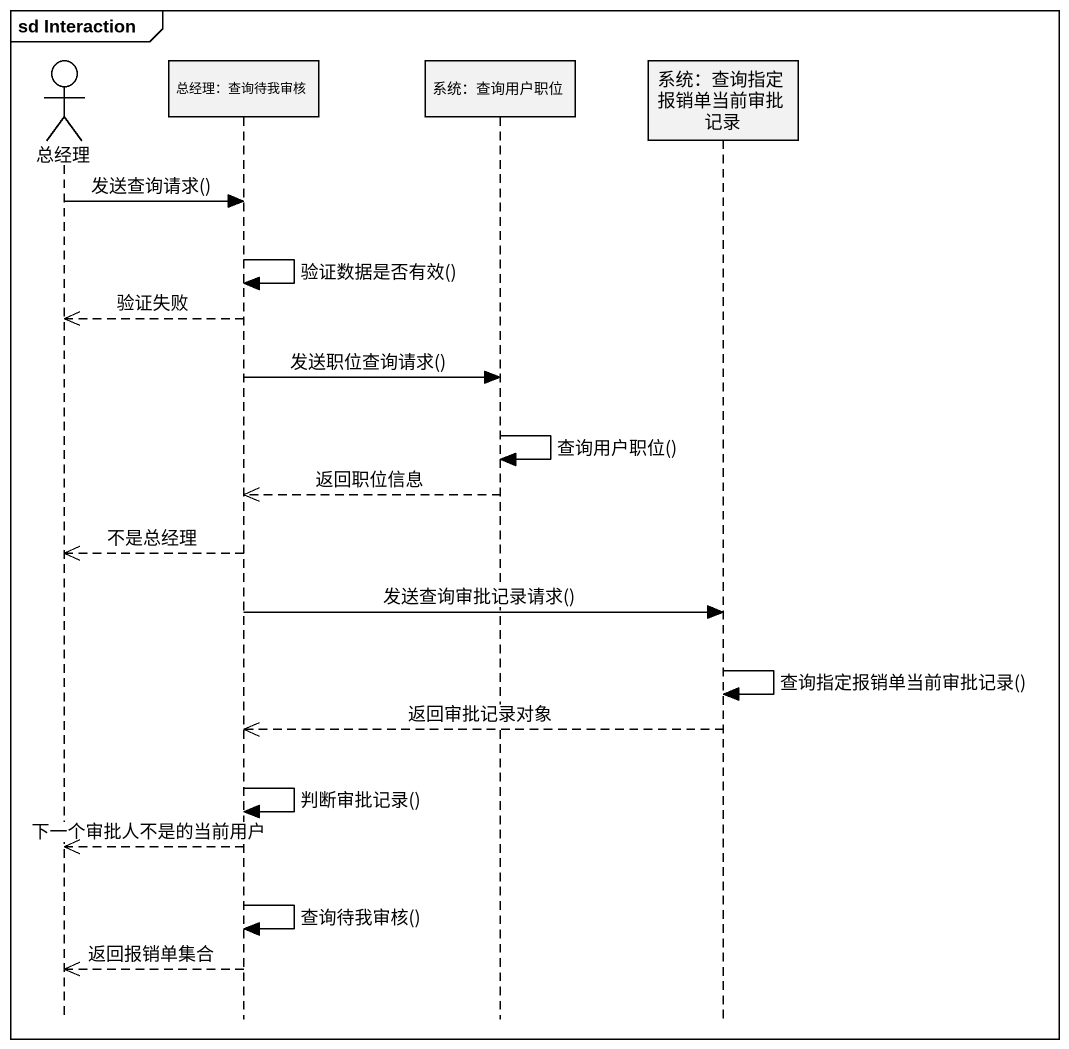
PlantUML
@startuml
mainframe sd Interaction
hide footbox
actor 总经理
participant "总经理：查询待我审核" as 总经理_查询待我审核
participant "系统：查询用户职位" as 系统_查询用户职位
participant "系统：查询指定报销单当前审批记录" as 系统_查询指定报销单当前审批记录

总经理 -> 总经理_查询待我审核 : 发送查询请求()
总经理_查询待我审核 -> 总经理_查询待我审核 : 验证数据是否有效()
总经理_查询待我审核 -->> 总经理 : 验证失败
总经理_查询待我审核 -> 系统_查询用户职位 : 发送职位查询请求()
系统_查询用户职位 -> 系统_查询用户职位 : 查询用户职位()
系统_查询用户职位 -->> 总经理_查询待我审核 : 返回职位信息
总经理_查询待我审核 -->> 总经理 : 不是总经理
总经理_查询待我审核 -> 系统_查询指定报销单当前审批记录 : 发送查询审批记录请求()
系统_查询指定报销单当前审批记录 -> 系统_查询指定报销单当前审批记录 : 查询指定报销单当前审批记录()
系统_查询指定报销单当前审批记录 -->> 总经理_查询待我审核 : 返回审批记录对象
总经理_查询待我审核 -> 总经理_查询待我审核 : 判断审批记录()
总经理_查询待我审核 -->> 总经理 : 下一个审批人不是的当前用户
总经理_查询待我审核 -> 总经理_查询待我审核 : 查询待我审核()
总经理_查询待我审核 -->> 总经理 : 返回报销单集合
@enduml
